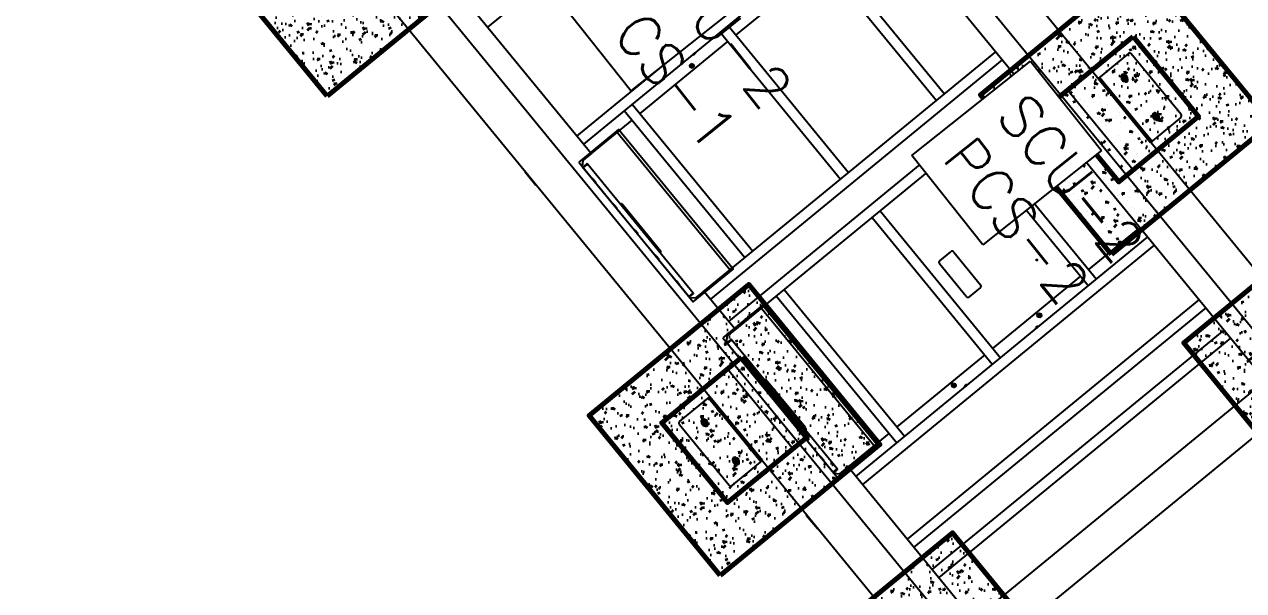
# Model space of a CAD drawing. Header units: metres. Extents: x 214070 to 217049, y 6350584 to 6351315.
# Drawn here: x 214365.11 to 214371.01, y 6351034.98 to 6351037.72 of the extents above; entities that cross this region are included whole.
import ezdxf

# ---------------------------------------------------------------- set-up
doc = ezdxf.new("R2010")
doc.units = ezdxf.units.M
for name, color, linetype, lineweight in [('GG31-E-PLN-001_DC Cable Route Layout Plan_RevA$0$0.25mm TEXT', 7, 'Continuous', 25), ('GG31-E-PLN-001_DC Cable Route Layout Plan_RevA$0$Concrete fill', 8, 'Continuous', 35), ('GG31-E-PLN-001_DC Cable Route Layout Plan_RevA$0$Footing', 7, 'Continuous', 70)]:
    doc.layers.add(name, color=color, linetype=linetype, lineweight=lineweight)
for name, color, linetype in [('GG31-E-PLN-001_DC Cable Route Layout Plan_RevA$0$Equipment', 7, 'Continuous'), ('GG31-E-PLN-001_DC Cable Route Layout Plan_RevA$0$Mark', 7, 'Continuous'), ('GG31-E-PLN-001_DC Cable Route Layout Plan_RevA$0$SGC00004299-DXF_CONTINUOUS_LINE', 7, 'Continuous')]:
    doc.layers.add(name, color=color, linetype=linetype)
doc.styles.add('GG31-E-PLN-001_DC Cable Route Layout Plan_RevA$0$Standard', font='simplex.shx')
pattern_1 = [(49.99999999999999, (233474.1566923728, 6322576.005548735), (0.1434520365201507, -0.01255042699651902), [0.015, -0.165]), (355, (233474.1566923728, 6322576.005548735), (-0.0277502667226, 0.1504384267400024), [0.012, -0.132]), (100.45144446, (233474.1686467089, 6322576.004502866), (0.1157017693454224, 0.1378879981937259), [0.01274803839999998, -0.1402284223999997]), (46.18420000000001, (233474.1566923728, 6322576.045548735), (0.2134482661343145, -0.03310385615861531), [0.0225, -0.2475]), (96.63563549, (233474.1744797218, 6322576.042790074), (0.1869323891348457, 0.1948237201549101), [0.0191220684, -0.210342752]), (351.1841639899999, (233474.1566923728, 6322576.045548735), (0.1869323890109546, 0.1948237200539981), [0.018, -0.1980000002]), (21, (233474.1766923727, 6322576.035548735), (0.1193814104236923, -0.08052377813306777), [0.015, -0.165]), (326.0000000000001, (233474.1766923727, 6322576.035548735), (0.04866306638431635, 0.1450300090093706), [0.012, -0.132]), (71.45144474, (233474.1866408236, 6322576.02883842), (0.1680444753459942, 0.06450623056127076), [0.012748038, -0.1402284224]), (37.50000000000001, (233474.1566923728, 6322576.005548735), (0.002431971063458134, 0.0665787707662623), [0, -0.1304, 0, -0.134, 0, -0.1325]), (7.499999999999999, (233474.1566923728, 6322576.005548735), (0.05261390748842972, 0.07888234237647206), [0, -0.0764, 0, -0.1274, 0, -0.0505]), (327.5, (233474.1120923728, 6322576.005548735), (0.1067644872344818, -0.004510974346875952), [0, -0.05, 0, -0.156, 0, -0.207]), (317.5, (233474.0920923727, 6322576.005548735), (0.1166372338684772, 0.02002099646646354), [0, -0.065, 0, -0.1036, 0, -0.147])]
pattern_2 = [(49.99999999999999, (233474.1566923728, 6322573.556548735), (0.1434520365201507, -0.01255042699651902), [0.015, -0.165]), (355, (233474.1566923728, 6322573.556548735), (-0.0277502667226, 0.1504384267400024), [0.012, -0.132]), (100.45144446, (233474.1686467089, 6322573.555502866), (0.1157017693454224, 0.1378879981937259), [0.01274803839999998, -0.1402284223999997]), (46.18420000000001, (233474.1566923728, 6322573.596548735), (0.2134482661343145, -0.03310385615861531), [0.0225, -0.2475]), (96.63563549, (233474.1744797218, 6322573.593790074), (0.1869323891348457, 0.1948237201549101), [0.0191220684, -0.210342752]), (351.1841639899999, (233474.1566923728, 6322573.596548735), (0.1869323890109546, 0.1948237200539981), [0.018, -0.1980000002]), (21, (233474.1766923727, 6322573.586548735), (0.1193814104236923, -0.08052377813306777), [0.015, -0.165]), (326.0000000000001, (233474.1766923727, 6322573.586548735), (0.04866306638431635, 0.1450300090093706), [0.012, -0.132]), (71.45144474, (233474.1866408236, 6322573.579838421), (0.1680444753459942, 0.06450623056127076), [0.012748038, -0.1402284224]), (37.50000000000001, (233474.1566923728, 6322573.556548735), (0.002431971063458134, 0.0665787707662623), [0, -0.1304, 0, -0.134, 0, -0.1325]), (7.499999999999999, (233474.1566923728, 6322573.556548735), (0.05261390748842972, 0.07888234237647206), [0, -0.0764, 0, -0.1274, 0, -0.0505]), (327.5, (233474.1120923728, 6322573.556548735), (0.1067644872344818, -0.004510974346875952), [0, -0.05, 0, -0.156, 0, -0.207]), (317.5, (233474.0920923727, 6322573.556548735), (0.1166372338684772, 0.02002099646646354), [0, -0.065, 0, -0.1036, 0, -0.147])]

# ---------------------------------------------------------------- blocks, each defined once
blk = doc.blocks.new('GG31-E-PLN-001_DC Cable Route Layout Plan_RevA$0$SC4980')
at = {"layer": 'GG31-E-PLN-001_DC Cable Route Layout Plan_RevA$0$Concrete fill', "ltscale": 0.2}
h = blk.add_hatch(dxfattribs=at)
h.set_pattern_fill('AR-CONC', color=256, scale=0.02)
h.set_pattern_definition(pattern_1)
h.paths.add_polyline_path([(233513.8856995453, 6322668.49659175), (233514.8856995453, 6322668.49659175), (233514.8856995453, 6322669.49659175), (233513.8856995453, 6322669.49659175)])
h.paths.add_polyline_path([(233514.1356995453, 6322669.24659175), (233514.6356995453, 6322669.24659175), (233514.6356995453, 6322668.74659175), (233514.1356995453, 6322668.74659175)], flags=16)
h = blk.add_hatch(dxfattribs=at)
h.set_pattern_fill('AR-CONC', color=256, scale=0.02)
h.set_pattern_definition([(49.99999999999999, (233475.7096923727, 6322576.005548735), (0.1434520365201507, -0.01255042699651902), [0.015, -0.165]), (355, (233475.7096923727, 6322576.005548735), (-0.0277502667226, 0.1504384267400024), [0.012, -0.132]), (100.45144446, (233475.721646709, 6322576.004502866), (0.1157017693454224, 0.1378879981937259), [0.01274803839999998, -0.1402284223999997]), (46.18420000000001, (233475.7096923727, 6322576.045548735), (0.2134482661343145, -0.03310385615861531), [0.0225, -0.2475]), (96.63563549, (233475.7274797217, 6322576.042790074), (0.1869323891348457, 0.1948237201549101), [0.0191220684, -0.210342752]), (351.1841639899999, (233475.7096923727, 6322576.045548735), (0.1869323890109546, 0.1948237200539981), [0.018, -0.1980000002]), (21, (233475.7296923728, 6322576.035548735), (0.1193814104236923, -0.08052377813306777), [0.015, -0.165]), (326.0000000000001, (233475.7296923728, 6322576.035548735), (0.04866306638431635, 0.1450300090093706), [0.012, -0.132]), (71.45144474, (233475.7396408235, 6322576.02883842), (0.1680444753459942, 0.06450623056127076), [0.012748038, -0.1402284224]), (37.50000000000001, (233475.7096923727, 6322576.005548735), (0.002431971063458134, 0.0665787707662623), [0, -0.1304, 0, -0.134, 0, -0.1325]), (7.499999999999999, (233475.7096923727, 6322576.005548735), (0.05261390748842972, 0.07888234237647206), [0, -0.0764, 0, -0.1274, 0, -0.0505]), (327.5, (233475.6650923727, 6322576.005548735), (0.1067644872344818, -0.004510974346875952), [0, -0.05, 0, -0.156, 0, -0.207]), (317.5, (233475.6450923728, 6322576.005548735), (0.1166372338684772, 0.02002099646646354), [0, -0.065, 0, -0.1036, 0, -0.147])])
h.paths.add_polyline_path([(233515.4386995453, 6322668.49659175), (233516.4386995453, 6322668.49659175), (233516.4386995453, 6322669.49659175), (233515.4386995453, 6322669.49659175)])
h.paths.add_polyline_path([(233515.6886995453, 6322669.24659175), (233516.1886995453, 6322669.24659175), (233516.1886995453, 6322668.74659175), (233515.6886995453, 6322668.74659175)], flags=16)
at = {"layer": 'GG31-E-PLN-001_DC Cable Route Layout Plan_RevA$0$Concrete fill'}
h = blk.add_hatch(dxfattribs=at)
h.set_pattern_fill('AR-CONC', color=256, scale=0.02)
h.set_pattern_definition(pattern_1)
h.paths.add_polyline_path([(233514.6356995453, 6322669.24659175), (233514.1356995453, 6322669.24659175), (233514.1356995453, 6322668.74709175), (233514.6356995453, 6322668.74709175)])
at = {"layer": 'GG31-E-PLN-001_DC Cable Route Layout Plan_RevA$0$Concrete fill', "ltscale": 0.2}
h = blk.add_hatch(dxfattribs=at)
h.set_pattern_fill('AR-CONC', color=256, scale=0.02)
h.set_pattern_definition([(49.99999999999999, (233471.1566923728, 6322573.556548735), (0.1434520365201507, -0.01255042699651902), [0.015, -0.165]), (355, (233471.1566923728, 6322573.556548735), (-0.0277502667226, 0.1504384267400024), [0.012, -0.132]), (100.45144446, (233471.1686467089, 6322573.555502866), (0.1157017693454224, 0.1378879981937259), [0.01274803839999998, -0.1402284223999997]), (46.18420000000001, (233471.1566923728, 6322573.596548735), (0.2134482661343145, -0.03310385615861531), [0.0225, -0.2475]), (96.63563549, (233471.1744797218, 6322573.593790074), (0.1869323891348457, 0.1948237201549101), [0.0191220684, -0.210342752]), (351.1841639899999, (233471.1566923728, 6322573.596548735), (0.1869323890109546, 0.1948237200539981), [0.018, -0.1980000002]), (21, (233471.1766923727, 6322573.586548735), (0.1193814104236923, -0.08052377813306777), [0.015, -0.165]), (326.0000000000001, (233471.1766923727, 6322573.586548735), (0.04866306638431635, 0.1450300090093706), [0.012, -0.132]), (71.45144474, (233471.1866408236, 6322573.579838421), (0.1680444753459942, 0.06450623056127076), [0.012748038, -0.1402284224]), (37.50000000000001, (233471.1566923728, 6322573.556548735), (0.002431971063458134, 0.0665787707662623), [0, -0.1304, 0, -0.134, 0, -0.1325]), (7.499999999999999, (233471.1566923728, 6322573.556548735), (0.05261390748842972, 0.07888234237647206), [0, -0.0764, 0, -0.1274, 0, -0.0505]), (327.5, (233471.1120923728, 6322573.556548735), (0.1067644872344818, -0.004510974346875952), [0, -0.05, 0, -0.156, 0, -0.207]), (317.5, (233471.0920923727, 6322573.556548735), (0.1166372338684772, 0.02002099646646354), [0, -0.065, 0, -0.1036, 0, -0.147])])
h.paths.add_polyline_path([(233510.8856995453, 6322666.04759175), (233511.8856995453, 6322666.04759175), (233511.8856995453, 6322667.04759175), (233510.8856995453, 6322667.04759175)])
h.paths.add_polyline_path([(233511.1356995453, 6322666.79759175), (233511.6356995453, 6322666.79759175), (233511.6356995453, 6322666.29759175), (233511.1356995453, 6322666.29759175)], flags=16)
h = blk.add_hatch(dxfattribs=at)
h.set_pattern_fill('AR-CONC', color=256, scale=0.02)
h.set_pattern_definition(pattern_2)
h.paths.add_polyline_path([(233513.8856995453, 6322666.04759175), (233514.8856995453, 6322666.04759175), (233514.8856995453, 6322667.04759175), (233513.8856995453, 6322667.04759175)])
h.paths.add_polyline_path([(233514.1356995453, 6322666.79759175), (233514.6356995453, 6322666.79759175), (233514.6356995453, 6322666.29759175), (233514.1356995453, 6322666.29759175)], flags=16)
h = blk.add_hatch(dxfattribs=at)
h.set_pattern_fill('AR-CONC', color=256, scale=0.02)
h.set_pattern_definition([(49.99999999999999, (233475.7096923727, 6322573.556548735), (0.1434520365201507, -0.01255042699651902), [0.015, -0.165]), (355, (233475.7096923727, 6322573.556548735), (-0.0277502667226, 0.1504384267400024), [0.012, -0.132]), (100.45144446, (233475.721646709, 6322573.555502866), (0.1157017693454224, 0.1378879981937259), [0.01274803839999998, -0.1402284223999997]), (46.18420000000001, (233475.7096923727, 6322573.596548735), (0.2134482661343145, -0.03310385615861531), [0.0225, -0.2475]), (96.63563549, (233475.7274797217, 6322573.593790074), (0.1869323891348457, 0.1948237201549101), [0.0191220684, -0.210342752]), (351.1841639899999, (233475.7096923727, 6322573.596548735), (0.1869323890109546, 0.1948237200539981), [0.018, -0.1980000002]), (21, (233475.7296923728, 6322573.586548735), (0.1193814104236923, -0.08052377813306777), [0.015, -0.165]), (326.0000000000001, (233475.7296923728, 6322573.586548735), (0.04866306638431635, 0.1450300090093706), [0.012, -0.132]), (71.45144474, (233475.7396408235, 6322573.579838421), (0.1680444753459942, 0.06450623056127076), [0.012748038, -0.1402284224]), (37.50000000000001, (233475.7096923727, 6322573.556548735), (0.002431971063458134, 0.0665787707662623), [0, -0.1304, 0, -0.134, 0, -0.1325]), (7.499999999999999, (233475.7096923727, 6322573.556548735), (0.05261390748842972, 0.07888234237647206), [0, -0.0764, 0, -0.1274, 0, -0.0505]), (327.5, (233475.6650923727, 6322573.556548735), (0.1067644872344818, -0.004510974346875952), [0, -0.05, 0, -0.156, 0, -0.207]), (317.5, (233475.6450923728, 6322573.556548735), (0.1166372338684772, 0.02002099646646354), [0, -0.065, 0, -0.1036, 0, -0.147])])
h.paths.add_polyline_path([(233515.4386995453, 6322666.04759175), (233516.4386995453, 6322666.04759175), (233516.4386995453, 6322667.04759175), (233515.4386995453, 6322667.04759175)])
h.paths.add_polyline_path([(233515.6886995453, 6322666.79759175), (233516.1886995453, 6322666.79759175), (233516.1886995453, 6322666.29759175), (233515.6886995453, 6322666.29759175)], flags=16)
at = {"layer": 'GG31-E-PLN-001_DC Cable Route Layout Plan_RevA$0$Concrete fill'}
h = blk.add_hatch(dxfattribs=at)
h.set_pattern_fill('AR-CONC', color=256, scale=0.02)
h.set_pattern_definition(pattern_2)
h.paths.add_polyline_path([(233514.6356995453, 6322666.79759175), (233514.1356995453, 6322666.79759175), (233514.1356995453, 6322666.29809175), (233514.6356995453, 6322666.29809175)])
at = {"color": 6}
for points in [[(233512.9045825685, 6322666.78659175), (233513.778816522, 6322666.78659175), (233513.778816522, 6322667.035710951), (233512.9045825685, 6322667.035710951)], [(233514.0045825685, 6322666.78659175), (233514.878816522, 6322666.78659175), (233514.878816522, 6322667.035710951), (233514.0045825685, 6322667.035710951)]]:
    blk.add_lwpolyline(points, close=True, dxfattribs=at)
at = {"layer": 'GG31-E-PLN-001_DC Cable Route Layout Plan_RevA$0$Equipment'}
for p, q in [((233514.5756995453, 6322669.18669175), (233514.1956995453, 6322669.18669175)), ((233514.1856995453, 6322669.176691749), (233514.1856995453, 6322668.98669175)), ((233514.5856995453, 6322669.176691749), (233514.5856995453, 6322668.98669175)), ((233514.2756995453, 6322669.09669175), (233514.2556995453, 6322669.09669175)), ((233514.2556995453, 6322669.07669175), (233514.2756995453, 6322669.07669175)), ((233514.5156995453, 6322669.096591749), (233514.4956995453, 6322669.096591749)), ((233514.4956995453, 6322669.07659175), (233514.5156995453, 6322669.07659175)), ((233514.1356995453, 6322668.98759175), (233508.6356995453, 6322668.98759175)), ((233514.6356995453, 6322668.98759175), (233514.1356995453, 6322668.98759175)), ((233514.1356995453, 6322668.98759175), (233514.1356995453, 6322668.83759175)), ((233514.1856995453, 6322668.996691749), (233514.5856995453, 6322668.996691749)), ((233514.1856995453, 6322668.98669175), (233514.5856995453, 6322668.98669175)), ((233514.2756995453, 6322668.996691749), (233514.2556995453, 6322668.996691749)), ((233514.2556995453, 6322668.996691749), (233514.2556995453, 6322668.98669175)), ((233514.2756995453, 6322668.98669175), (233514.2556995453, 6322668.98669175)), ((233514.2756995453, 6322668.996691749), (233514.2756995453, 6322668.98669175)), ((233514.4956995453, 6322668.996691749), (233514.4956995453, 6322668.98669175)), ((233514.5156995453, 6322668.996691749), (233514.4956995453, 6322668.996691749)), ((233514.5156995453, 6322668.98669175), (233514.4956995453, 6322668.98669175)), ((233514.5156995453, 6322668.996691749), (233514.5156995453, 6322668.98669175)), ((233515.8306995453, 6322668.98759175), (233514.6356995453, 6322668.98759175)), ((233514.6356995453, 6322668.83759175), (233514.6356995453, 6322668.98759175)), ((233514.1356995453, 6322668.83759175), (233514.6356995453, 6322668.83759175)), ((233516.0046995453, 6322668.829591749), (233516.0046995453, 6322666.715591749)), ((233503.9946995453, 6322668.79759175), (233515.8306995453, 6322668.79759175)), ((233515.8546995453, 6322668.68559175), (233507.7106995453, 6322668.68559175)), ((233512.1206995453, 6322666.86009175), (233512.1206995453, 6322668.68509175)), ((233512.8016995453, 6322666.859591749), (233512.8016995453, 6322668.68559175)), ((233512.8516995453, 6322668.68559175), (233512.8516995453, 6322666.859591749)), ((233513.7716995453, 6322666.85459175), (233513.7716995453, 6322668.68559175)), ((233513.8216995453, 6322668.68559175), (233513.8216995453, 6322666.859591749)), ((233513.9616995453, 6322666.859591749), (233513.9616995453, 6322668.68559175)), ((233514.0116995453, 6322668.68559175), (233514.0116995453, 6322666.85459175)), ((233514.8716995453, 6322668.68509175), (233514.8716995453, 6322668.364591749)), ((233514.9316995453, 6322666.859591749), (233514.9316995453, 6322668.68559175)), ((233514.9816995453, 6322668.68559175), (233514.9816995453, 6322666.859591749)), ((233515.3246995453, 6322666.859591749), (233515.3246995453, 6322668.68559175)), ((233515.3746995453, 6322668.68559175), (233515.3746995453, 6322666.859591749)), ((233515.5146995453, 6322666.859591749), (233515.5146995453, 6322668.68559175)), ((233515.5646995453, 6322668.68559175), (233515.5646995453, 6322666.859591749)), ((233515.8306995453, 6322666.859591749), (233515.8306995453, 6322668.68559175)), ((233512.8516995453, 6322668.364591749), (233513.7716995453, 6322668.364591749)), ((233514.0116995453, 6322668.364591749), (233514.9316995453, 6322668.364591749)), ((233512.8516995453, 6322668.31459175), (233513.7716995453, 6322668.31459175)), ((233512.9116995453, 6322667.76459175), (233512.9116995453, 6322668.31459175)), ((233514.0116995453, 6322668.31459175), (233514.9316995453, 6322668.31459175)), ((233514.8716995453, 6322668.31459175), (233514.8716995453, 6322667.76459175)), ((233514.8821995453, 6322668.045576577), (233514.8916995453, 6322668.051061405)), ((233514.8821995453, 6322668.034606922), (233514.8821995453, 6322668.045576577)), ((233514.8916995453, 6322668.029122095), (233514.8821995453, 6322668.034606922)), ((233514.8916995453, 6322668.051061405), (233514.9011995453, 6322668.045576577)), ((233514.9011995453, 6322668.034606922), (233514.8916995453, 6322668.029122095)), ((233514.9011995453, 6322668.045576577), (233514.9011995453, 6322668.034606922)), ((233514.9271995453, 6322668.000576577), (233514.9316995453, 6322668.003174653)), ((233514.9271995453, 6322667.989606922), (233514.9271995453, 6322668.000576577)), ((233514.9316995453, 6322667.987008845), (233514.9271995453, 6322667.989606922)), ((233512.8516995453, 6322667.76459175), (233513.7716995453, 6322667.76459175)), ((233512.8516995453, 6322667.71459175), (233513.7716995453, 6322667.71459175)), ((233512.9116995453, 6322667.164591749), (233512.9116995453, 6322667.71459175)), ((233514.0116995453, 6322667.76459175), (233514.9316995453, 6322667.76459175)), ((233514.0116995453, 6322667.71459175), (233514.9316995453, 6322667.71459175)), ((233514.8716995453, 6322667.71459175), (233514.8716995453, 6322667.164591749)), ((233512.8516995453, 6322667.558174653), (233512.8561995453, 6322667.555576577)), ((233512.8561995453, 6322667.544606922), (233512.8516995453, 6322667.542008846)), ((233512.8561995453, 6322667.555576577), (233512.8561995453, 6322667.544606922)), ((233514.9271995453, 6322667.555576577), (233514.9316995453, 6322667.558174653)), ((233514.9271995453, 6322667.544606922), (233514.9271995453, 6322667.555576577)), ((233514.9316995453, 6322667.542008846), (233514.9271995453, 6322667.544606922)), ((233512.8821995453, 6322667.510576577), (233512.8916995453, 6322667.516061405)), ((233512.8821995453, 6322667.499606922), (233512.8821995453, 6322667.510576577)), ((233512.8916995453, 6322667.494122094), (233512.8821995453, 6322667.499606922)), ((233512.8916995453, 6322667.516061405), (233512.9011995453, 6322667.510576577)), ((233512.9011995453, 6322667.499606922), (233512.8916995453, 6322667.494122094)), ((233512.9011995453, 6322667.510576577), (233512.9011995453, 6322667.499606922)), ((233514.8821995453, 6322667.510576577), (233514.8916995453, 6322667.516061405)), ((233514.8821995453, 6322667.499606922), (233514.8821995453, 6322667.510576577)), ((233514.8916995453, 6322667.494122094), (233514.8821995453, 6322667.499606922)), ((233514.8916995453, 6322667.516061405), (233514.9011995453, 6322667.510576577)), ((233514.9011995453, 6322667.499606922), (233514.8916995453, 6322667.494122094)), ((233514.9011995453, 6322667.510576577), (233514.9011995453, 6322667.499606922)), ((233512.8516995453, 6322667.164591749), (233513.7716995453, 6322667.164591749)), ((233514.0116995453, 6322667.164591749), (233514.9316995453, 6322667.164591749)), ((233512.8516995453, 6322667.114591749), (233513.7716995453, 6322667.114591749)), ((233512.9116995453, 6322666.86009175), (233512.9116995453, 6322667.114591749)), ((233514.0116995453, 6322667.114591749), (233514.9316995453, 6322667.114591749)), ((233514.8716995453, 6322667.114591749), (233514.8716995453, 6322666.86009175)), ((233513.7716995453, 6322667.02159175), (233512.9116995453, 6322667.02159175)), ((233514.8716995453, 6322667.02159175), (233514.0116995453, 6322667.02159175)), ((233503.9706995453, 6322666.859591749), (233512.9066995453, 6322666.859591749)), ((233512.9116995453, 6322666.86009175), (233512.9066995453, 6322666.86009175)), ((233512.9066995453, 6322666.859591749), (233512.9116995453, 6322666.85459175)), ((233512.9116995453, 6322666.86009175), (233512.9116995453, 6322666.85459175)), ((233512.9116995453, 6322666.85459175), (233512.9116995453, 6322666.806591749)), ((233513.7716995453, 6322666.85459175), (233513.7766995453, 6322666.859591749)), ((233513.7716995453, 6322666.85459175), (233513.7716995453, 6322666.806591749)), ((233513.7766995453, 6322666.859591749), (233514.0066995453, 6322666.859591749)), ((233514.0066995453, 6322666.859591749), (233514.0116995453, 6322666.85459175)), ((233514.0116995453, 6322666.85459175), (233514.0116995453, 6322666.806591749)), ((233514.8716995453, 6322666.86009175), (233514.8766995453, 6322666.86009175)), ((233514.8716995453, 6322666.85459175), (233514.8716995453, 6322666.86009175)), ((233514.8716995453, 6322666.85459175), (233514.8766995453, 6322666.859591749)), ((233514.8716995453, 6322666.85459175), (233514.8716995453, 6322666.806591749)), ((233514.8766995453, 6322666.859591749), (233515.8546995453, 6322666.859591749)), ((233512.9116995453, 6322666.806591749), (233512.9316995453, 6322666.78659175)), ((233512.9316995453, 6322666.78659175), (233513.7516995453, 6322666.78659175)), ((233512.9361995453, 6322666.80959175), (233512.9361995453, 6322666.78659175)), ((233512.9381995453, 6322666.80959175), (233512.9381995453, 6322666.78659175)), ((233512.9391995453, 6322666.80959175), (233512.9401861225, 6322666.80959175)), ((233512.9391995453, 6322666.80959175), (233512.9391995453, 6322666.78659175)), ((233512.9396995453, 6322666.81009175), (233512.9401995453, 6322666.81009175)), ((233512.9396995453, 6322666.80959175), (233512.9396995453, 6322666.81009175)), ((233512.9401995453, 6322666.813591749), (233513.7451995453, 6322666.813591749)), ((233512.9401995453, 6322666.813591749), (233512.9401995453, 6322666.80959175)), ((233512.9401995453, 6322666.80959175), (233512.9431995453, 6322666.80959175)), ((233513.0131995453, 6322666.78859175), (233513.0321995453, 6322666.78859175)), ((233513.1731995453, 6322666.78859175), (233513.1921995453, 6322666.78859175)), ((233513.1927874298, 6322666.818626654), (233513.1927084251, 6322666.814100476)), ((233513.1927084251, 6322666.814100476), (233513.1932129991, 6322666.814100822)), ((233513.1932129991, 6322666.814100822), (233513.1938131226, 6322666.814100476)), ((233513.1938708719, 6322666.813835168), (233513.1938130643, 6322666.814091747)), ((233513.1940214951, 6322666.813655623), (233513.1938708719, 6322666.813835168)), ((233513.1942209909, 6322666.813591751), (233513.1940214951, 6322666.813655623)), ((233513.1947871252, 6322666.82059175), (233513.4906119653, 6322666.82059175)), ((233513.2371730459, 6322666.814100476), (233513.2374491478, 6322666.814100605)), ((233513.2371730478, 6322666.814100476), (233513.2372099585, 6322666.813847163)), ((233513.2372099585, 6322666.813847163), (233513.2373137832, 6322666.813662582)), ((233513.2373137832, 6322666.813662582), (233513.2374621308, 6322666.81359175)), ((233513.2374491478, 6322666.814100605), (233513.2382470454, 6322666.814100822)), ((233513.2382470454, 6322666.814100822), (233513.2394187973, 6322666.814100822)), ((233513.2394187973, 6322666.814100822), (233513.2406420506, 6322666.814100476)), ((233513.3331995453, 6322666.78859175), (233513.3521995453, 6322666.78859175)), ((233513.4447570399, 6322666.814100476), (233513.4459802932, 6322666.814100822)), ((233513.4459802932, 6322666.814100822), (233513.4471520452, 6322666.814100822)), ((233513.4471520452, 6322666.814100822), (233513.4479499428, 6322666.814100605)), ((233513.447936959, 6322666.813591751), (233513.4480783561, 6322666.813655623)), ((233513.4479499428, 6322666.814100605), (233513.4482260447, 6322666.814100476)), ((233513.4480783561, 6322666.813655623), (233513.4481851135, 6322666.813835168)), ((233513.4481851135, 6322666.813835168), (233513.4482260859, 6322666.814091747)), ((233513.491387403, 6322666.813662582), (233513.4911781006, 6322666.81359175)), ((233513.4915338883, 6322666.813847163), (233513.491387403, 6322666.813662582)), ((233513.4915859652, 6322666.814100476), (233513.4915338883, 6322666.813847163)), ((233513.4915859679, 6322666.814100476), (233513.4921860914, 6322666.814100822)), ((233513.4921860914, 6322666.814100822), (233513.4925592334, 6322666.814100822)), ((233513.4925592334, 6322666.814100822), (233513.4926906654, 6322666.814100476)), ((233513.4926906654, 6322666.814100476), (233513.4926116607, 6322666.818626654)), ((233513.4931995453, 6322666.78859175), (233513.5121995453, 6322666.78859175)), ((233513.6531995453, 6322666.78859175), (233513.6721995453, 6322666.78859175)), ((233513.7421995453, 6322666.80959175), (233513.7451995453, 6322666.80959175)), ((233513.7451995453, 6322666.813591749), (233513.7451995453, 6322666.80959175)), ((233513.7451995453, 6322666.81009175), (233513.7456995453, 6322666.81009175)), ((233513.745212968, 6322666.80959175), (233513.7461995453, 6322666.80959175)), ((233513.7456995453, 6322666.81009175), (233513.7456995453, 6322666.80959175)), ((233513.7461995453, 6322666.78659175), (233513.7461995453, 6322666.80959175)), ((233513.7471995453, 6322666.78659175), (233513.7471995453, 6322666.80959175)), ((233513.7491995453, 6322666.78659175), (233513.7491995453, 6322666.80959175)), ((233513.7516995453, 6322666.78659175), (233513.7716995453, 6322666.806591749)), ((233514.0116995453, 6322666.806591749), (233514.0316995453, 6322666.78659175)), ((233514.0316995453, 6322666.78659175), (233514.8516995453, 6322666.78659175)), ((233514.0361995453, 6322666.80959175), (233514.0361995453, 6322666.78659175)), ((233514.0381995453, 6322666.80959175), (233514.0381995453, 6322666.78659175)), ((233514.0391995453, 6322666.80959175), (233514.0401861226, 6322666.80959175)), ((233514.0391995453, 6322666.80959175), (233514.0391995453, 6322666.78659175)), ((233514.0396995453, 6322666.81009175), (233514.0401995453, 6322666.81009175)), ((233514.0396995453, 6322666.80959175), (233514.0396995453, 6322666.81009175)), ((233514.0401995453, 6322666.813591749), (233514.8451995453, 6322666.813591749)), ((233514.0401995453, 6322666.813591749), (233514.0401995453, 6322666.80959175)), ((233514.0401995453, 6322666.80959175), (233514.0431995453, 6322666.80959175)), ((233514.1131995453, 6322666.78859175), (233514.1321995453, 6322666.78859175)), ((233514.2731995453, 6322666.78859175), (233514.2921995453, 6322666.78859175)), ((233514.2927874298, 6322666.818626654), (233514.2927084251, 6322666.814100476)), ((233514.2927084251, 6322666.814100476), (233514.2932129991, 6322666.814100822)), ((233514.2932129991, 6322666.814100822), (233514.2938131226, 6322666.814100476)), ((233514.2938708719, 6322666.813835168), (233514.2938130643, 6322666.814091747)), ((233514.2940214951, 6322666.813655623), (233514.2938708719, 6322666.813835168)), ((233514.2942209909, 6322666.813591751), (233514.2940214951, 6322666.813655623)), ((233514.2947871253, 6322666.82059175), (233514.5906119653, 6322666.82059175)), ((233514.3371730459, 6322666.814100476), (233514.3374491478, 6322666.814100605)), ((233514.3371730479, 6322666.814100476), (233514.3372099585, 6322666.813847163)), ((233514.3372099585, 6322666.813847163), (233514.3373137832, 6322666.813662582)), ((233514.3373137832, 6322666.813662582), (233514.3374621308, 6322666.81359175)), ((233514.3374491478, 6322666.814100605), (233514.3382470454, 6322666.814100822)), ((233514.3382470454, 6322666.814100822), (233514.3394187973, 6322666.814100822)), ((233514.3394187973, 6322666.814100822), (233514.3406420506, 6322666.814100476)), ((233514.4331995453, 6322666.78859175), (233514.4521995453, 6322666.78859175)), ((233514.5447570399, 6322666.814100476), (233514.5459802932, 6322666.814100822)), ((233514.5459802932, 6322666.814100822), (233514.5471520452, 6322666.814100822)), ((233514.5471520452, 6322666.814100822), (233514.5479499427, 6322666.814100605)), ((233514.547936959, 6322666.813591751), (233514.5480783561, 6322666.813655623)), ((233514.5479499427, 6322666.814100605), (233514.5482260446, 6322666.814100476)), ((233514.5480783561, 6322666.813655623), (233514.5481851135, 6322666.813835168)), ((233514.5481851135, 6322666.813835168), (233514.5482260859, 6322666.814091747)), ((233514.5913874029, 6322666.813662582), (233514.5911781006, 6322666.81359175)), ((233514.5915338883, 6322666.813847163), (233514.5913874029, 6322666.813662582)), ((233514.5915859652, 6322666.814100476), (233514.5915338883, 6322666.813847163)), ((233514.591585968, 6322666.814100476), (233514.5921860914, 6322666.814100822)), ((233514.5921860914, 6322666.814100822), (233514.5925592334, 6322666.814100822)), ((233514.5925592334, 6322666.814100822), (233514.5926906654, 6322666.814100476)), ((233514.5926906654, 6322666.814100476), (233514.5926116607, 6322666.818626654)), ((233514.5931995453, 6322666.78859175), (233514.6121995453, 6322666.78859175)), ((233514.7531995453, 6322666.78859175), (233514.7721995453, 6322666.78859175)), ((233514.8421995453, 6322666.80959175), (233514.8451995453, 6322666.80959175)), ((233514.8451995453, 6322666.813591749), (233514.8451995453, 6322666.80959175)), ((233514.8451995453, 6322666.81009175), (233514.8456995453, 6322666.81009175)), ((233514.845212968, 6322666.80959175), (233514.8461995453, 6322666.80959175)), ((233514.8456995453, 6322666.81009175), (233514.8456995453, 6322666.80959175)), ((233514.8461995453, 6322666.78659175), (233514.8461995453, 6322666.80959175)), ((233514.8471995453, 6322666.78659175), (233514.8471995453, 6322666.80959175)), ((233514.8491995453, 6322666.78659175), (233514.8491995453, 6322666.80959175)), ((233514.8516995453, 6322666.78659175), (233514.8716995453, 6322666.806591749)), ((233515.8306995453, 6322666.74759175), (233503.9946995453, 6322666.74759175)), ((233514.6356995453, 6322666.70759175), (233514.1356995453, 6322666.70759175)), ((233514.1356995453, 6322666.70759175), (233514.1356995453, 6322666.557591749)), ((233514.6356995453, 6322666.557591749), (233514.6356995453, 6322666.70759175)), ((233508.6356995453, 6322666.557591749), (233514.1356995453, 6322666.557591749)), ((233512.7741995453, 6322666.55509175), (233512.7741995453, 6322666.557591749)), ((233512.7741995453, 6322666.55509175), (233512.8591995453, 6322666.55509175)), ((233512.7771995453, 6322666.55509175), (233512.7771995453, 6322666.557591749)), ((233512.8561995453, 6322666.557591749), (233512.8561995453, 6322666.55509175)), ((233512.8591995453, 6322666.557591749), (233512.8591995453, 6322666.55509175)), ((233514.1356995453, 6322666.557591749), (233514.6356995453, 6322666.557591749)), ((233514.1356995453, 6322666.55749175), (233514.6356995453, 6322666.55749175)), ((233514.5856995453, 6322666.55749175), (233514.1856995453, 6322666.55749175)), ((233514.1856995453, 6322666.367491749), (233514.1856995453, 6322666.55749175)), ((233514.5856995453, 6322666.54749175), (233514.1856995453, 6322666.54749175)), ((233514.2556995453, 6322666.54749175), (233514.2556995453, 6322666.55749175)), ((233514.2556995453, 6322666.55749175), (233514.2756995453, 6322666.55749175)), ((233514.2556995453, 6322666.54749175), (233514.2756995453, 6322666.54749175)), ((233514.2756995453, 6322666.54749175), (233514.2756995453, 6322666.55749175)), ((233514.4956995453, 6322666.55749175), (233514.5156995453, 6322666.55749175)), ((233514.4956995453, 6322666.54749175), (233514.4956995453, 6322666.55749175)), ((233514.4956995453, 6322666.54749175), (233514.5156995453, 6322666.54749175)), ((233514.5156995453, 6322666.54749175), (233514.5156995453, 6322666.55749175)), ((233514.5856995453, 6322666.367491749), (233514.5856995453, 6322666.55749175)), ((233514.6356995453, 6322666.557591749), (233515.8306995453, 6322666.557591749)), ((233514.9241995453, 6322666.55509175), (233514.9241995453, 6322666.557591749)), ((233514.9241995453, 6322666.55509175), (233515.0091995453, 6322666.55509175)), ((233514.9271995453, 6322666.55509175), (233514.9271995453, 6322666.557591749)), ((233515.0061995453, 6322666.557591749), (233515.0061995453, 6322666.55509175)), ((233515.0091995453, 6322666.557591749), (233515.0091995453, 6322666.55509175)), ((233514.2756995453, 6322666.46759175), (233514.2556995453, 6322666.46759175)), ((233514.2556995453, 6322666.44759175), (233514.2756995453, 6322666.44759175)), ((233514.5156995453, 6322666.46749175), (233514.4956995453, 6322666.46749175)), ((233514.4956995453, 6322666.447491749), (233514.5156995453, 6322666.447491749)), ((233514.1956995453, 6322666.357491749), (233514.5756995453, 6322666.357491749))]:
    blk.add_line(p, q, dxfattribs=at)
for points in [[(233514.2506995453, 6322669.08649175, 1), (233514.2806995453, 6322669.08649175, 1), (233514.2506995453, 6322669.08649175, 1)], [(233514.2541969504, 6322669.08649175, 1), (233514.2772021402, 6322669.08649175, 1), (233514.2541969504, 6322669.08649175, 1)], [(233514.2576995453, 6322669.08649175, 1), (233514.2736995453, 6322669.08649175, 1), (233514.2576995453, 6322669.08649175, 1)], [(233514.4906995453, 6322669.086591749, 1), (233514.5206995453, 6322669.086591749, 1), (233514.4906995453, 6322669.086591749, 1)], [(233514.4941969504, 6322669.086591749, 1), (233514.5172021402, 6322669.086591749, 1), (233514.4941969504, 6322669.086591749, 1)], [(233514.4976995453, 6322669.086591749, 1), (233514.5136995453, 6322669.086591749, 1), (233514.4976995453, 6322669.086591749, 1)], [(233514.2506995453, 6322666.45759175, 1), (233514.2806995453, 6322666.45759175, 1), (233514.2506995453, 6322666.45759175, 1)], [(233514.2541969504, 6322666.45759175, 1), (233514.2772021402, 6322666.45759175, 1), (233514.2541969504, 6322666.45759175, 1)], [(233514.4906995453, 6322666.45769175, 1), (233514.5206995453, 6322666.45769175, 1), (233514.4906995453, 6322666.45769175, 1)], [(233514.4941969504, 6322666.45769175, 1), (233514.5172021402, 6322666.45769175, 1), (233514.4941969504, 6322666.45769175, 1)], [(233514.2576995453, 6322666.45759175, 1), (233514.2736995453, 6322666.45759175, 1), (233514.2576995453, 6322666.45759175, 1)], [(233514.4976995453, 6322666.45769175, 1), (233514.5136995453, 6322666.45769175, 1), (233514.4976995453, 6322666.45769175, 1)]]:
    blk.add_lwpolyline(points, format="xyb", dxfattribs=at)
for points in [[(233514.2656995453, 6322669.073406749), (233514.2536995453, 6322669.07994925), (233514.2536995453, 6322669.09303425), (233514.2656995452, 6322669.09957675), (233514.2776995452, 6322669.09303425), (233514.2776995453, 6322669.07994925), (233514.2656995453, 6322669.073406749)], [(233514.5056995453, 6322669.073506749), (233514.4936995453, 6322669.080049249), (233514.4936995453, 6322669.09313425), (233514.5056995452, 6322669.09967675), (233514.5176995452, 6322669.09313425), (233514.5176995453, 6322669.080049249), (233514.5056995453, 6322669.073506749)], [(233514.2656995453, 6322666.44450675), (233514.2536995453, 6322666.45104925), (233514.2536995453, 6322666.46413425), (233514.2656995452, 6322666.47067675), (233514.2776995452, 6322666.46413425), (233514.2776995453, 6322666.45104925), (233514.2656995453, 6322666.44450675)], [(233514.5056995453, 6322666.444606749), (233514.4936995453, 6322666.451149249), (233514.4936995453, 6322666.46423425), (233514.5056995452, 6322666.47077675), (233514.5176995452, 6322666.46423425), (233514.5176995453, 6322666.451149249), (233514.5056995453, 6322666.444606749)]]:
    blk.add_lwpolyline(points, dxfattribs=at)
for centre, radius in [((233514.2656995453, 6322669.086691749), 0.0025), ((233514.5056995453, 6322669.086591749), 0.0025), ((233514.6766995453, 6322668.55009175), 0.0025), ((233514.6766995453, 6322668.55009175), 0.001), ((233514.6766995453, 6322668.200091749), 0.0025), ((233514.6766995453, 6322668.200091749), 0.001), ((233514.8916995453, 6322668.040091749), 0.0095), ((233514.8916995453, 6322668.040091749), 0.005653), ((233514.8916995453, 6322668.040091749), 0.005053), ((233512.8916995453, 6322667.50509175), 0.0095), ((233512.8916995453, 6322667.50509175), 0.005653), ((233512.8916995453, 6322667.50509175), 0.005053), ((233514.8916995453, 6322667.50509175), 0.0095), ((233514.8916995453, 6322667.50509175), 0.005653), ((233514.8916995453, 6322667.50509175), 0.005053), ((233514.2656995453, 6322666.45759175), 0.0025), ((233514.5056995453, 6322666.45749175), 0.0025)]:
    blk.add_circle(centre, radius, dxfattribs=at)
for centre, radius, start, end in [((233514.1956995453, 6322669.176691749), 0.01, 90, 180), ((233514.5756995453, 6322669.176691749), 0.01, 0, 90), ((233514.2556995453, 6322669.086691749), 0.01, 90, 270), ((233514.2756995453, 6322669.086691749), 0.01, 270, 90), ((233514.4956995453, 6322669.086591749), 0.01, 90, 270), ((233514.5156995453, 6322669.086591749), 0.01, 270, 90), ((233514.8916995453, 6322668.040091749), 0.006, 344.9999915626008, 284.9999999522766), ((233514.9366995453, 6322667.995091749), 0.0095, 121.8216159671693, 238.1784166212385), ((233514.9366995453, 6322667.995091749), 0.006, 146.4615854663352, 213.5384145336648), ((233514.9366995453, 6322667.995091749), 0.005653, 152.5011918231627, 207.4988081768373), ((233512.8466995453, 6322667.55009175), 0.006, 326.4615854663352, 33.53841453366483), ((233512.8466995453, 6322667.55009175), 0.0095, 301.8216159671693, 58.17841662123851), ((233512.8466995453, 6322667.55009175), 0.005653, 332.5011918231627, 27.49880817683732), ((233514.9366995453, 6322667.55009175), 0.0095, 121.8216159671693, 238.1784166212385), ((233514.9366995453, 6322667.55009175), 0.006, 146.4615854663352, 213.5384145336648), ((233514.9366995453, 6322667.55009175), 0.005653, 152.5011918231627, 207.4988081768373), ((233512.8916995453, 6322667.50509175), 0.006, 164.9999915626009, 104.9999999522766), ((233514.8916995453, 6322667.50509175), 0.006, 344.9999915626008, 284.9999999522766), ((233512.9401995453, 6322666.80959175), 0.004, 90, 180), ((233512.9401995453, 6322666.80959175), 0.002, 90, 180), ((233512.9411995453, 6322666.80859175), 0.003, 108.9430050129406, 180), ((233513.0131995453, 6322666.785591749), 0.003, 90, 160.5137183290684), ((233513.0321995453, 6322666.785591749), 0.003, 19.48628167093158, 90), ((233513.1731995453, 6322666.785591749), 0.003, 90, 160.5137183290684), ((233513.1921995453, 6322666.785591749), 0.003, 19.48628167093158, 90), ((233513.1932083536, 6322666.814091751), 0.0004999999023, 179.0001803159776, 269.9994647240322), ((233513.1947871287, 6322666.818591749), 0.0019999997169, 90.0000983840564, 179.0000201995953), ((233513.2389323617, 6322665.965021631), 0.8536067867495, 89.88355324129766, 90.11645009374753), ((233513.3331995453, 6322666.785591749), 0.003, 90, 160.5137183290684), ((233513.3521995453, 6322666.785591749), 0.003, 19.48628167093158, 90), ((233513.4464671362, 6322665.964287411), 0.8543410055241001, 89.88370331833227, 90.11637839027567), ((233513.4931995453, 6322666.785591749), 0.003, 90, 160.5137183290684), ((233513.4906119593, 6322666.818591748), 0.001999999716, 1.000033153130616, 89.99982824478292), ((233513.4921907383, 6322666.814091749), 0.0004999999014, 270.0003751934353, 0.9999798004047207), ((233513.5121995453, 6322666.785591749), 0.003, 19.48628167093158, 90), ((233513.6531995453, 6322666.785591749), 0.003, 90, 160.5137183290684), ((233513.6721995453, 6322666.785591749), 0.003, 19.48628167093158, 90), ((233513.7441995453, 6322666.80859175), 0.003, 0, 71.05699498705934), ((233513.7451995453, 6322666.80959175), 0.004, 0, 90), ((233513.7451995453, 6322666.80959175), 0.002, 0, 90), ((233514.0401995453, 6322666.80959175), 0.004, 90, 180), ((233514.0401995453, 6322666.80959175), 0.002, 90, 180), ((233514.0411995453, 6322666.80859175), 0.003, 108.9430050129406, 180), ((233514.1131995453, 6322666.785591749), 0.003, 90, 160.5137183290684), ((233514.1321995453, 6322666.785591749), 0.003, 19.48628167093158, 90), ((233514.2731995453, 6322666.785591749), 0.003, 90, 160.5137183290684), ((233514.2921995453, 6322666.785591749), 0.003, 19.48628167093158, 90), ((233514.2932083536, 6322666.814091751), 0.0004999999023, 179.0001803159776, 269.9994647240322), ((233514.2947871287, 6322666.818591749), 0.0019999997169, 90.0000983840564, 179.0000201995953), ((233514.3389323617, 6322665.965021631), 0.8536067867495, 89.88355324129766, 90.11645009374753), ((233514.4331995453, 6322666.785591749), 0.003, 90, 160.5137183290684), ((233514.4521995453, 6322666.785591749), 0.003, 19.48628167093158, 90), ((233514.5464671362, 6322665.964287411), 0.8543410055241001, 89.88370331833227, 90.11637839027567), ((233514.5931995453, 6322666.785591749), 0.003, 90, 160.5137183290684), ((233514.5906119593, 6322666.818591748), 0.001999999716, 1.000033153130616, 89.99982824478292), ((233514.5921907383, 6322666.814091749), 0.0004999999014, 270.0003751934353, 0.9999798004047207), ((233514.6121995453, 6322666.785591749), 0.003, 19.48628167093158, 90), ((233514.7531995453, 6322666.785591749), 0.003, 90, 160.5137183290684), ((233514.7721995453, 6322666.785591749), 0.003, 19.48628167093158, 90), ((233514.8441995453, 6322666.80859175), 0.003, 0, 71.05699498705934), ((233514.8451995453, 6322666.80959175), 0.004, 0, 90), ((233514.8451995453, 6322666.80959175), 0.002, 0, 90), ((233514.2556995453, 6322666.45759175), 0.01, 90, 270), ((233514.2756995453, 6322666.45759175), 0.01, 270, 90), ((233514.4956995453, 6322666.45749175), 0.01, 90, 270), ((233514.5156995453, 6322666.45749175), 0.01, 270, 90), ((233514.1956995453, 6322666.367491749), 0.01, 180, 270), ((233514.5756995453, 6322666.367491749), 0.01, 270, 0)]:
    blk.add_arc(centre, radius, start, end, dxfattribs=at)
for points, knots in [([(233513.1927874298, 6322666.818626654), (233513.1927885893, 6322666.818723076), (233513.1933864737, 6322666.818494868), (233513.1936204874, 6322666.818627514), (233513.1938923744, 6322666.818626657)], [0, 0, 0, 0, 0.2618088061, 1, 1, 1, 1]), ([(233513.4915064334, 6322666.818626654), (233513.491778386, 6322666.818627513), (233513.4920131912, 6322666.818494847), (233513.4926099833, 6322666.818723097), (233513.4926116607, 6322666.818626654)], [0, 0, 0, 0, 0.7381803926, 1, 1, 1, 1]), ([(233514.2927874298, 6322666.818626654), (233514.2927885893, 6322666.818723076), (233514.2933864737, 6322666.818494868), (233514.2936204874, 6322666.818627514), (233514.2938923744, 6322666.818626657)], [0, 0, 0, 0, 0.2618088061, 1, 1, 1, 1]), ([(233514.5915064334, 6322666.818626654), (233514.591778386, 6322666.818627513), (233514.5920131912, 6322666.818494847), (233514.5926099833, 6322666.818723097), (233514.5926116607, 6322666.818626654)], [0, 0, 0, 0, 0.7381803926, 1, 1, 1, 1])]:
    blk.add_open_spline(points, degree=3, knots=knots, dxfattribs=at)
at = {"layer": 'GG31-E-PLN-001_DC Cable Route Layout Plan_RevA$0$Footing'}
for points in [[(233514.8856995453, 6322668.49659175), (233513.8856995453, 6322668.49659175), (233513.8856995453, 6322669.49659175), (233514.8856995453, 6322669.49659175)], [(233516.4386995453, 6322668.49659175), (233515.4386995453, 6322668.49659175), (233515.4386995453, 6322669.49659175), (233516.4386995453, 6322669.49659175)], [(233511.8856995453, 6322666.04759175), (233510.8856995453, 6322666.04759175), (233510.8856995453, 6322667.04759175), (233511.8856995453, 6322667.04759175)], [(233514.8856995453, 6322666.04759175), (233513.8856995453, 6322666.04759175), (233513.8856995453, 6322667.04759175), (233514.8856995453, 6322667.04759175)], [(233516.4386995453, 6322666.04759175), (233515.4386995453, 6322666.04759175), (233515.4386995453, 6322667.04759175), (233516.4386995453, 6322667.04759175)]]:
    blk.add_lwpolyline(points, close=True, dxfattribs=at)
at = {"layer": 'GG31-E-PLN-001_DC Cable Route Layout Plan_RevA$0$Footing', "ltscale": 20}
for points in [[(233514.1356995453, 6322669.24659175), (233514.6356995453, 6322669.24659175), (233514.6356995453, 6322668.74709175), (233514.1356995453, 6322668.74709175)], [(233514.1356995453, 6322666.79759175), (233514.6356995453, 6322666.79759175), (233514.6356995453, 6322666.29809175), (233514.1356995453, 6322666.29809175)]]:
    blk.add_lwpolyline(points, close=True, dxfattribs=at)
at = {"layer": 'GG31-E-PLN-001_DC Cable Route Layout Plan_RevA$0$SGC00004299-DXF_CONTINUOUS_LINE', "color": 6, "linetype": 'Continuous'}
for p, q in [((233514.3823204218, 6322667.834381416), (233514.3823204218, 6322667.904381416)), ((233514.3923204218, 6322667.914381416), (233514.5973204218, 6322667.914381416)), ((233514.6073204218, 6322667.904381416), (233514.6073204218, 6322667.834381416)), ((233514.5973204218, 6322667.824381416), (233514.3923204218, 6322667.824381416))]:
    blk.add_line(p, q, dxfattribs=at)
for centre, start, end in [((233514.3923204218, 6322667.904381416), 90, 180), ((233514.5973204218, 6322667.904381416), 0, 90), ((233514.3923204218, 6322667.834381416), 180, 270), ((233514.5973204218, 6322667.834381416), 270, 0)]:
    blk.add_arc(centre, 0.01, start, end, dxfattribs=at)
blk = doc.blocks.new('GG31-E-PLN-001_DC Cable Route Layout Plan_RevA')
at = {"layer": 'GG31-E-PLN-001_DC Cable Route Layout Plan_RevA$0$0.25mm TEXT', "rotation": 309.3503431328958}
blk.add_blockref('GG31-E-PLN-001_DC Cable Route Layout Plan_RevA$0$SC4980', (-4808219.363291058, 2493609.520351748), dxfattribs=at)
at = {"layer": 'GG31-E-PLN-001_DC Cable Route Layout Plan_RevA$0$Mark', "linetype": 'ByBlock', "char_height": 0.2, "attachment_point": 1, "rotation": 308.5136799069313, "style": 'GG31-E-PLN-001_DC Cable Route Layout Plan_RevA$0$Standard', "bg_fill": 19, "box_fill_scale": 1.5, "bg_fill_color": 256, "bg_fill_transparency": 0}
for s, insert in [('{\\Fsimplex|c134;SCU-2\\PPCS-1}', (229055.6261824546, 6321992.640736915)), ('{\\Fsimplex|c134;SCU-2\\PPCS-2}', (229057.3305157003, 6321991.895644709))]:
    blk.add_mtext_dynamic_manual_height_columns(s, width=0.3522114685911219, gutter_width=0.9999999999999999, heights=[0], dxfattribs=dict(at, insert=insert))

msp = doc.modelspace()

# ---------------------------------------------------------------- block references
msp.add_blockref('GG31-E-PLN-001_DC Cable Route Layout Plan_RevA', (-14687.37069500599, 29045.50982125732))

doc.saveas('drawing.dxf')
